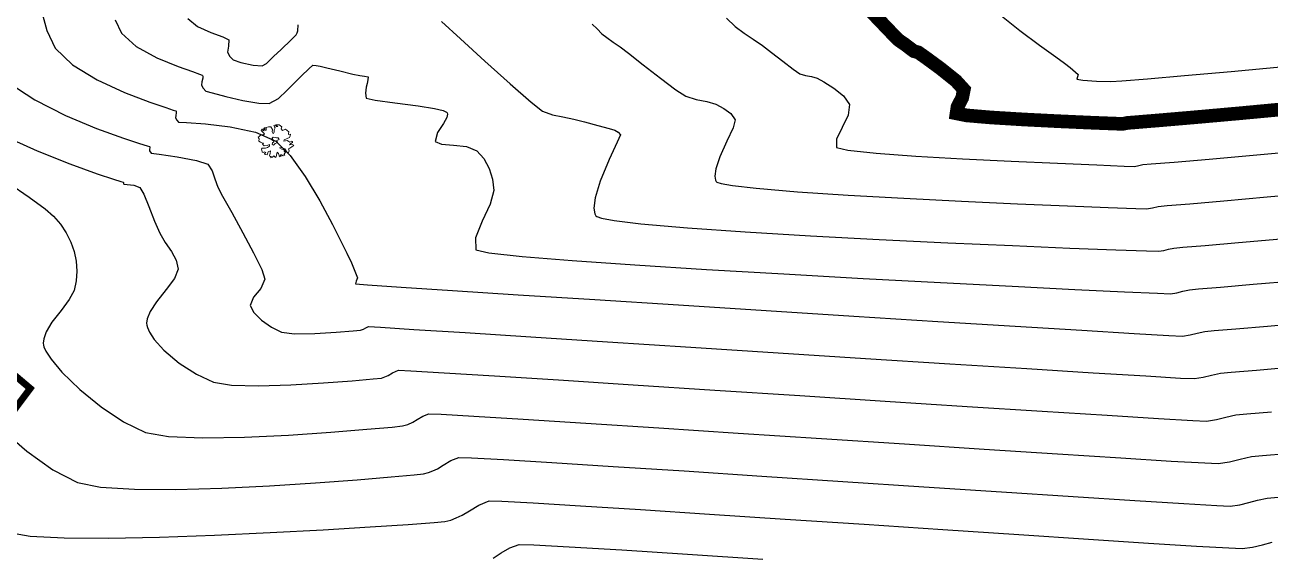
# Model space of a CAD drawing. Extents: x 360931 to 362237, y 7351473 to 7352200.
# Drawn here: x 361557.65 to 361594.16, y 7351788.91 to 7351804.51 of the extents above; entities that cross this region are included whole.
import ezdxf

# ---------------------------------------------------------------- set-up
doc = ezdxf.new("R2010")
doc.units = 0
doc.layers.add('A_Curvas Intermediarias', color=37, linetype='Continuous')
doc.layers.add('A_Curvas Mestras', color=32, linetype='Continuous')
doc.layers.add('LT-ARV', color=114, linetype='Continuous', lineweight=5)
picture_1 = doc.add_image_def('image1.tif', size_in_pixel=(23490, 20550))

# ---------------------------------------------------------------- blocks, each defined once
blk = doc.blocks.new('ARV-100')
at = {"layer": 'LT-ARV'}
for p, q in [((-0.275, 0.342), (-0.288, 0.298)), ((-0.241, 0.314), (-0.275, 0.342)), ((-0.205, 0.337), (-0.241, 0.343)), ((-0.241, 0.343), (-0.241, 0.314)), ((-0.174, 0.3), (-0.205, 0.337)), ((-0.12, 0.417), (-0.157, 0.379)), ((-0.157, 0.379), (-0.113, 0.313)), ((-0.095, 0.411), (-0.12, 0.417)), ((-0.088, 0.374), (-0.095, 0.411)), ((-0.061, 0.391), (-0.088, 0.374)), ((-0.051, 0.425), (-0.061, 0.391)), ((-0.027, 0.438), (-0.051, 0.425)), ((0.042, 0.412), (-0.027, 0.438)), ((-0.013, 0.266), (0.006, 0.32)), ((0.006, 0.32), (0.051, 0.391)), ((0.051, 0.391), (0.042, 0.412)), ((0.126, 0.322), (0.076, 0.313)), ((0.139, 0.283), (0.126, 0.322)), ((0.172, 0.319), (0.139, 0.283)), ((0.201, 0.341), (0.172, 0.319)), ((0.243, 0.354), (0.201, 0.341)), ((0.285, 0.316), (0.243, 0.354)), ((0.34, 0.317), (0.285, 0.316)), ((0.34, 0.279), (0.34, 0.317)), ((-0.406, 0.053), (-0.419, 0.016)), ((-0.419, 0.016), (-0.397, 0.014)), ((-0.367, 0.076), (-0.406, 0.053)), ((-0.397, 0.014), (-0.385, 0.025)), ((-0.373, 0.148), (-0.388, 0.104)), ((-0.388, 0.104), (-0.379, 0.101)), ((-0.385, 0.025), (-0.377, -0.027)), ((-0.379, 0.101), (-0.364, 0.119)), ((-0.293, 0.125), (-0.373, 0.148)), ((-0.349, 0.097), (-0.367, 0.076)), ((-0.364, 0.119), (-0.349, 0.097)), ((-0.316, 0.244), (-0.332, 0.248)), ((-0.332, 0.248), (-0.326, 0.22)), ((-0.326, 0.22), (-0.265, 0.159)), ((-0.276, 0.254), (-0.316, 0.244)), ((-0.241, 0.129), (-0.293, 0.125)), ((-0.288, 0.298), (-0.276, 0.254)), ((-0.265, 0.159), (-0.241, 0.129)), ((-0.248, -0.014), (-0.191, 0.018)), ((-0.191, 0.018), (-0.213, -0.026)), ((-0.122, 0.249), (-0.174, 0.3)), ((-0.113, 0.313), (-0.122, 0.249)), ((-0.013, 0.126), (-0.047, 0.11)), ((-0.047, 0.11), (-0.037, 0.053)), ((-0.044, 0.008), (-0.046, -0.019)), ((-0.037, 0.053), (-0.044, 0.008)), ((-0.01, 0.205), (-0.013, 0.266)), ((0.02, 0.095), (-0.013, 0.126)), ((0.024, 0.185), (-0.01, 0.205)), ((0.02, 0.049), (0.02, 0.095)), ((0.045, 0.048), (0.02, 0.049)), ((0.038, 0.242), (0.024, 0.185)), ((0.076, 0.313), (0.038, 0.242)), ((0.088, 0.064), (0.045, 0.048)), ((0.087, -0.037), (0.124, 0.002)), ((0.093, 0.035), (0.088, 0.064)), ((0.121, 0.049), (0.093, 0.035)), ((0.124, 0.002), (0.121, 0.049)), ((0.313, 0.168), (0.332, 0.205)), ((0.321, 0.134), (0.313, 0.168)), ((0.364, 0.148), (0.321, 0.134)), ((0.332, 0.205), (0.348, 0.237)), ((0.348, 0.237), (0.34, 0.279)), ((0.436, 0.157), (0.364, 0.148)), ((0.375, 0.045), (0.38, 0.058)), ((0.431, 0.01), (0.375, 0.045)), ((0.38, 0.058), (0.412, 0.069)), ((0.388, 0.096), (0.41, 0.118)), ((0.417, 0.094), (0.388, 0.096)), ((0.409, -0.054), (0.431, 0.01)), ((0.41, 0.118), (0.425, 0.116)), ((0.412, 0.069), (0.44, 0.035)), ((0.44, 0.074), (0.417, 0.094)), ((0.425, 0.116), (0.44, 0.109)), ((0.459, 0.123), (0.436, 0.157)), ((0.44, 0.109), (0.459, 0.123)), ((0.44, 0.035), (0.44, 0.074)), ((-0.397, -0.075), (-0.411, -0.101)), ((-0.411, -0.101), (-0.39, -0.14)), ((-0.283, -0.075), (-0.397, -0.075)), ((-0.39, -0.14), (-0.363, -0.151)), ((-0.377, -0.027), (-0.37, -0.043)), ((-0.37, -0.043), (-0.329, -0.031)), ((-0.363, -0.151), (-0.336, -0.156)), ((-0.338, -0.191), (-0.346, -0.254)), ((-0.346, -0.254), (-0.341, -0.293)), ((-0.341, -0.293), (-0.333, -0.317)), ((-0.336, -0.156), (-0.338, -0.191)), ((-0.333, -0.317), (-0.297, -0.297)), ((-0.329, -0.031), (-0.295, -0.048)), ((-0.297, -0.297), (-0.275, -0.241)), ((-0.295, -0.048), (-0.248, -0.014)), ((-0.213, -0.026), (-0.283, -0.075)), ((-0.275, -0.241), (-0.264, -0.234)), ((-0.264, -0.234), (-0.262, -0.278)), ((-0.262, -0.278), (-0.262, -0.327)), ((-0.22, -0.334), (-0.213, -0.279)), ((-0.213, -0.279), (-0.187, -0.269)), ((-0.187, -0.269), (-0.141, -0.244)), ((-0.141, -0.244), (-0.112, -0.166)), ((-0.086, -0.196), (-0.117, -0.339)), ((-0.112, -0.166), (-0.086, -0.196)), ((-0.046, -0.019), (0.001, -0.029)), ((0.001, -0.029), (-0.012, -0.09)), ((-0.012, -0.09), (0.042, -0.096)), ((0.042, -0.096), (0.067, -0.059)), ((0.067, -0.059), (0.087, -0.037)), ((0.122, -0.356), (0.131, -0.289)), ((0.131, -0.289), (0.183, -0.283)), ((0.183, -0.283), (0.217, -0.324)), ((0.199, -0.063), (0.213, -0.052)), ((0.226, -0.096), (0.199, -0.063)), ((0.213, -0.052), (0.251, -0.059)), ((0.217, -0.324), (0.299, -0.299)), ((0.266, -0.126), (0.226, -0.096)), ((0.251, -0.059), (0.292, -0.093)), ((0.292, -0.176), (0.266, -0.126)), ((0.287, -0.249), (0.303, -0.221)), ((0.328, -0.229), (0.287, -0.249)), ((0.292, -0.093), (0.377, -0.095)), ((0.324, -0.176), (0.292, -0.176)), ((0.299, -0.299), (0.343, -0.23)), ((0.303, -0.221), (0.338, -0.22)), ((0.36, -0.182), (0.324, -0.176)), ((0.343, -0.23), (0.328, -0.229)), ((0.338, -0.22), (0.355, -0.206)), ((0.355, -0.206), (0.36, -0.182)), ((0.377, -0.095), (0.409, -0.054)), ((-0.262, -0.327), (-0.24, -0.346)), ((-0.24, -0.346), (-0.22, -0.334)), ((-0.117, -0.339), (-0.093, -0.375)), ((-0.093, -0.375), (-0.063, -0.405)), ((-0.063, -0.405), (-0.033, -0.359)), ((-0.033, -0.359), (-0.015, -0.377)), ((-0.015, -0.377), (0.016, -0.404)), ((0.016, -0.404), (0.119, -0.368)), ((0.119, -0.368), (0.122, -0.356))]:
    blk.add_line(p, q, dxfattribs=at)

msp = doc.modelspace()

# ---------------------------------------------------------------- linework, layer by layer
at = {"color": 0, "const_width": 0.2}
msp.add_lwpolyline([(361556.604, 7351794.872), (361557.809, 7351793.852), (361549.666, 7351782.966), (361539.023, 7351771.445), (361529.286, 7351767.979), (361519.1, 7351770.126), (361511.497, 7351763.389), (361510.073, 7351761.671), (361507.671, 7351761.026), (361501.36, 7351763.093), (361500.898, 7351762.188), (361521.024, 7351751.265), (361541.688, 7351746.488), (361579.439, 7351744.25), (361587.794, 7351725.479), (361608.852, 7351739.389), (361632.208, 7351752.383), (361650.459, 7351795.374), (361692.77, 7351833.923)], dxfattribs=at)
at = {"layer": 'A_Curvas Intermediarias', "flags": 128}
for points, elevation in [([(361560.302, 7351804.659), (361560.484, 7351804.265), (361560.911, 7351803.877), (361561.517, 7351803.548), (361562.147, 7351803.291), (361562.565, 7351803.142), (361562.776, 7351803.068), (361562.849, 7351803.037), (361562.862, 7351803.028), (361562.869, 7351803.006), (361562.867, 7351802.948), (361562.845, 7351802.846), (361562.829, 7351802.746), (361562.884, 7351802.651), (361562.959, 7351802.571), (361563.139, 7351802.517), (361563.543, 7351802.411), (361564.044, 7351802.296), (361564.51, 7351802.214), (361564.812, 7351802.206), (361565.088, 7351802.353), (361565.331, 7351802.584), (361565.545, 7351802.801), (361565.767, 7351803.015), (361565.975, 7351803.226), (361566.091, 7351803.33), (361566.197, 7351803.323), (361566.308, 7351803.298), (361566.502, 7351803.253), (361566.885, 7351803.161), (361567.27, 7351803.07), (361567.471, 7351803.023), (361567.61, 7351803.009), (361567.715, 7351802.987), (361567.709, 7351802.898), (361567.688, 7351802.797), (361567.663, 7351802.687), (361567.635, 7351802.506), (361567.661, 7351802.361), (361567.927, 7351802.299), (361568.501, 7351802.223), (361569.179, 7351802.135), (361569.661, 7351802.058), (361569.918, 7351801.997), (361570.015, 7351801.955), (361570.036, 7351801.934), (361570.047, 7351801.895), (361570.027, 7351801.797), (361569.926, 7351801.615), (361569.753, 7351801.355), (361569.682, 7351801.095), (361569.87, 7351801.01), (361570.215, 7351800.983), (361570.6, 7351800.943), (361570.907, 7351800.819), (361571.11, 7351800.59), (361571.261, 7351800.302), (361571.36, 7351799.983), (361571.404, 7351799.66), (361571.299, 7351799.257), (361571.061, 7351798.754), (361570.861, 7351798.268), (361570.871, 7351797.915), (361571.256, 7351797.828), (361572.233, 7351797.723), (361573.695, 7351797.604), (361575.533, 7351797.476), (361577.639, 7351797.342), (361579.907, 7351797.208), (361582.229, 7351797.078), (361584.496, 7351796.957), (361586.6, 7351796.848), (361588.435, 7351796.756), (361589.892, 7351796.686), (361590.864, 7351796.642), (361591.242, 7351796.629), (361591.43, 7351796.658), (361591.608, 7351796.704), (361591.796, 7351796.746), (361592.061, 7351796.77), (361592.706, 7351796.824), (361593.664, 7351796.905), (361594.87, 7351797.011)], 91), ([(361562.431, 7351804.7), (361562.713, 7351804.467), (361563.104, 7351804.29), (361563.46, 7351804.161), (361563.635, 7351804.073), (361563.626, 7351803.883), (361563.593, 7351803.707), (361563.66, 7351803.582), (361563.761, 7351803.482), (361563.981, 7351803.412), (361564.345, 7351803.333), (361564.61, 7351803.314), (361564.732, 7351803.377), (361564.838, 7351803.479), (361564.946, 7351803.587), (361565.166, 7351803.794), (361565.455, 7351804.075), (361565.604, 7351804.224), (361565.633, 7351804.28), (361565.658, 7351804.338), (361565.667, 7351804.517)], 92), ([(361578.227, 7351804.708), (361578.477, 7351804.465), (361578.738, 7351804.266), (361579.002, 7351804.092), (361579.276, 7351803.908), (361579.543, 7351803.704), (361579.871, 7351803.447), (361580.176, 7351803.213), (361580.377, 7351803.079), (361580.544, 7351803.028), (361580.714, 7351802.999), (361580.88, 7351802.946), (361581.081, 7351802.839), (361581.375, 7351802.658), (361581.659, 7351802.428), (361581.829, 7351802.173), (361581.79, 7351801.865), (361581.614, 7351801.504), (361581.45, 7351801.164), (361581.445, 7351800.916), (361581.786, 7351800.834), (361582.608, 7351800.749), (361583.772, 7351800.666), (361585.139, 7351800.586), (361586.572, 7351800.513), (361587.932, 7351800.452), (361589.081, 7351800.404), (361589.88, 7351800.373), (361590.191, 7351800.363), (361590.31, 7351800.386), (361590.428, 7351800.413), (361590.68, 7351800.435), (361591.354, 7351800.49), (361592.375, 7351800.577), (361593.669, 7351800.692), (361595.164, 7351800.831)], 94), ([(361586.283, 7351804.781), (361586.824, 7351804.35), (361587.403, 7351803.919), (361587.884, 7351803.571), (361588.132, 7351803.39), (361588.3, 7351803.257), (361588.462, 7351803.127), (361588.538, 7351803.059), (361588.515, 7351802.985), (361588.494, 7351802.916), (361588.677, 7351802.892), (361589.077, 7351802.863), (361589.49, 7351802.853), (361589.819, 7351802.875), (361590.567, 7351802.934), (361591.658, 7351803.026), (361593.019, 7351803.148), (361594.575, 7351803.295)], 96), ([(361569.871, 7351804.61), (361570.42, 7351804.106), (361571.14, 7351803.448), (361571.881, 7351802.78), (361572.493, 7351802.243), (361572.827, 7351801.981), (361573.121, 7351801.871), (361573.426, 7351801.811), (361573.745, 7351801.746), (361574.064, 7351801.664), (361574.452, 7351801.564), (361574.787, 7351801.475), (361574.948, 7351801.428), (361575.047, 7351801.364), (361575.12, 7351801.288), (361575.02, 7351801.068), (361574.781, 7351800.564), (361574.52, 7351799.932), (361574.373, 7351799.441), (361574.338, 7351799.133), (361574.365, 7351798.976), (361574.396, 7351798.915), (361574.424, 7351798.893), (361574.556, 7351798.847), (361574.929, 7351798.777), (361575.715, 7351798.681), (361577.082, 7351798.561), (361578.775, 7351798.443), (361580.684, 7351798.329), (361582.7, 7351798.222), (361584.713, 7351798.124), (361586.613, 7351798.039), (361588.29, 7351797.968), (361589.636, 7351797.915), (361590.539, 7351797.883), (361590.892, 7351797.873), (361591.044, 7351797.897), (361591.188, 7351797.935), (361591.34, 7351797.968), (361591.603, 7351797.992), (361592.258, 7351798.047), (361593.238, 7351798.13), (361594.473, 7351798.238)], 92), ([(361574.289, 7351804.531), (361574.429, 7351804.392), (361574.566, 7351804.246), (361574.711, 7351804.139), (361574.904, 7351804.009), (361575.103, 7351803.872), (361575.349, 7351803.682), (361575.781, 7351803.342), (361576.285, 7351802.952), (361576.741, 7351802.611), (361577.033, 7351802.42), (361577.339, 7351802.323), (361577.65, 7351802.267), (361577.914, 7351802.187), (361578.145, 7351802.063), (361578.351, 7351801.914), (361578.475, 7351801.731), (361578.418, 7351801.497), (361578.238, 7351801.103), (361578.031, 7351800.644), (361577.91, 7351800.295), (361577.878, 7351800.076), (361577.897, 7351799.961), (361577.92, 7351799.915), (361577.945, 7351799.897), (361578.063, 7351799.858), (361578.396, 7351799.8), (361579.097, 7351799.72), (361580.308, 7351799.62), (361581.787, 7351799.522), (361583.428, 7351799.429), (361585.119, 7351799.343), (361586.754, 7351799.267), (361588.222, 7351799.204), (361589.416, 7351799.157), (361590.225, 7351799.127), (361590.541, 7351799.118), (361590.713, 7351799.15), (361590.884, 7351799.191), (361591.144, 7351799.214), (361591.81, 7351799.269), (361592.811, 7351799.354), (361594.076, 7351799.466), (361595.535, 7351799.601)], 93), ([(361557.15, 7351802.828), (361557.94, 7351802.309), (361558.845, 7351801.854), (361559.751, 7351801.476), (361560.541, 7351801.189), (361561.013, 7351801.033), (361561.234, 7351800.963), (361561.305, 7351800.941), (361561.315, 7351800.938), (361561.316, 7351800.932), (361561.314, 7351800.909), (361561.307, 7351800.863), (361561.302, 7351800.822), (361561.355, 7351800.75), (361561.592, 7351800.718), (361562.121, 7351800.639), (361562.683, 7351800.534), (361563.017, 7351800.423), (361563.148, 7351800.236), (361563.223, 7351799.997), (361563.308, 7351799.75), (361563.45, 7351799.488), (361563.717, 7351799.008), (361564.043, 7351798.418), (361564.359, 7351797.825), (361564.598, 7351797.335), (361564.691, 7351797.056), (361564.567, 7351796.786), (361564.351, 7351796.529), (361564.259, 7351796.285), (361564.367, 7351796.08), (361564.593, 7351795.853), (361564.881, 7351795.646), (361565.177, 7351795.5), (361565.562, 7351795.454), (361566.151, 7351795.462), (361566.78, 7351795.499), (361567.281, 7351795.539), (361567.489, 7351795.559), (361567.581, 7351795.592), (361567.646, 7351795.63), (361567.725, 7351795.668), (361568.079, 7351795.647), (361569.06, 7351795.584), (361570.565, 7351795.488), (361572.49, 7351795.364), (361574.73, 7351795.22), (361577.182, 7351795.062), (361579.741, 7351794.898), (361582.304, 7351794.734), (361584.768, 7351794.577), (361587.027, 7351794.434), (361588.978, 7351794.312), (361590.517, 7351794.217), (361591.54, 7351794.157), (361591.943, 7351794.139), (361592.202, 7351794.18), (361592.448, 7351794.243), (361592.707, 7351794.3), (361593.026, 7351794.33), (361593.764, 7351794.392), (361594.84, 7351794.484)], 89), ([(361556.998, 7351801.28), (361558.009, 7351800.821), (361558.968, 7351800.438), (361559.775, 7351800.145), (361560.246, 7351799.987), (361560.464, 7351799.917), (361560.532, 7351799.896), (361560.541, 7351799.893), (361560.543, 7351799.886), (361560.548, 7351799.858), (361560.553, 7351799.84), (361560.649, 7351799.836), (361560.849, 7351799.813), (361561.022, 7351799.747), (361561.138, 7351799.551), (361561.29, 7351799.182), (361561.454, 7351798.76), (361561.605, 7351798.402), (361561.767, 7351798.128), (361561.946, 7351797.869), (361562.091, 7351797.613), (361562.148, 7351797.344), (361562.041, 7351797.08), (361561.795, 7351796.752), (361561.511, 7351796.393), (361561.323, 7351796.104), (361561.239, 7351795.896), (361561.222, 7351795.765), (361561.228, 7351795.703), (361561.244, 7351795.64), (361561.301, 7351795.505), (361561.444, 7351795.286), (361561.724, 7351794.977), (361562.174, 7351794.596), (361562.681, 7351794.266), (361563.184, 7351794.031), (361563.708, 7351793.948), (361564.504, 7351793.929), (361565.445, 7351793.958), (361566.404, 7351794.013), (361567.252, 7351794.077), (361567.862, 7351794.131), (361568.107, 7351794.156), (361568.206, 7351794.188), (361568.303, 7351794.228), (361568.429, 7351794.306), (361568.61, 7351794.39), (361568.972, 7351794.372), (361569.942, 7351794.313), (361571.418, 7351794.22), (361573.301, 7351794.1), (361575.489, 7351793.959), (361577.882, 7351793.804), (361580.378, 7351793.643), (361582.878, 7351793.481), (361585.279, 7351793.326), (361587.482, 7351793.185), (361589.386, 7351793.064), (361590.89, 7351792.971), (361591.893, 7351792.912), (361592.294, 7351792.894), (361592.589, 7351792.94), (361592.869, 7351793.013), (361593.163, 7351793.078), (361593.484, 7351793.109), (361594.208, 7351793.17)], 88), ([(361557.18, 7351799.875), (361557.78, 7351799.455), (361558.243, 7351799.116), (361558.494, 7351798.904), (361558.694, 7351798.665), (361558.865, 7351798.41), (361559.001, 7351798.142), (361559.098, 7351797.863), (361559.154, 7351797.579), (361559.172, 7351797.294), (361559.152, 7351797.009), (361559.095, 7351796.725), (361558.955, 7351796.46), (361558.711, 7351796.14), (361558.446, 7351795.791), (361558.277, 7351795.51), (361558.204, 7351795.309), (361558.191, 7351795.181), (361558.197, 7351795.121), (361558.211, 7351795.067), (361558.269, 7351794.94), (361558.424, 7351794.706), (361558.739, 7351794.333), (361559.266, 7351793.819), (361559.887, 7351793.309), (361560.548, 7351792.869), (361561.191, 7351792.562), (361561.864, 7351792.444), (361562.872, 7351792.405), (361564.088, 7351792.425), (361565.38, 7351792.486), (361566.619, 7351792.569), (361567.676, 7351792.653), (361568.421, 7351792.721), (361568.725, 7351792.753), (361568.877, 7351792.799), (361569.025, 7351792.863), (361569.151, 7351792.939), (361569.316, 7351793.04), (361569.494, 7351793.111), (361569.86, 7351793.096), (361570.814, 7351793.041), (361572.26, 7351792.951), (361574.1, 7351792.833), (361576.236, 7351792.695), (361578.57, 7351792.544), (361581.005, 7351792.385), (361583.442, 7351792.226), (361585.784, 7351792.073), (361587.933, 7351791.934), (361589.791, 7351791.816), (361591.261, 7351791.724), (361592.245, 7351791.666), (361592.644, 7351791.649), (361592.975, 7351791.701), (361593.289, 7351791.782), (361593.619, 7351791.855), (361593.942, 7351791.887), (361594.653, 7351791.947)], 87), ([(361556.966, 7351792.661), (361557.707, 7351792.013), (361558.468, 7351791.461), (361559.197, 7351791.093), (361559.872, 7351790.96), (361560.861, 7351790.896), (361562.077, 7351790.889), (361563.427, 7351790.927), (361564.823, 7351790.995), (361566.175, 7351791.082), (361567.393, 7351791.173), (361568.387, 7351791.257), (361569.067, 7351791.321), (361569.343, 7351791.35), (361569.483, 7351791.388), (361569.613, 7351791.439), (361569.747, 7351791.499), (361569.92, 7351791.601), (361570.14, 7351791.737), (361570.379, 7351791.832), (361570.748, 7351791.821), (361571.687, 7351791.768), (361573.103, 7351791.681), (361574.9, 7351791.567), (361576.983, 7351791.432), (361579.259, 7351791.283), (361581.631, 7351791.127), (361584.006, 7351790.971), (361586.289, 7351790.821), (361588.384, 7351790.684), (361590.197, 7351790.567), (361591.633, 7351790.477), (361592.597, 7351790.42), (361592.995, 7351790.404), (361593.273, 7351790.443), (361593.535, 7351790.505), (361593.797, 7351790.574), (361594.074, 7351790.632), (361594.4, 7351790.665)], 86), ([(361571.379, 7351788.877), (361571.613, 7351789.028), (361571.876, 7351789.177), (361572.149, 7351789.275), (361572.575, 7351789.267), (361573.614, 7351789.212), (361575.153, 7351789.119), (361577.083, 7351788.996), (361579.291, 7351788.851)], 84)]:
    msp.add_lwpolyline(points, dxfattribs=dict(at, elevation=elevation))
at = {"layer": 'A_Curvas Mestras', "color": 11, "true_color": 0xf27172, "const_width": 0.4, "elevation": 95, "flags": 128}
msp.add_lwpolyline([(361582.13, 7351805.251), (361582.7, 7351804.655), (361583.094, 7351804.243), (361583.251, 7351804.081), (361583.349, 7351804.011), (361583.449, 7351803.943), (361583.598, 7351803.83), (361583.721, 7351803.738), (361583.784, 7351803.722), (361583.846, 7351803.705), (361584.052, 7351803.561), (361584.497, 7351803.235), (361584.95, 7351802.872), (361585.183, 7351802.616), (361585.135, 7351802.372), (361584.998, 7351802.11), (361584.969, 7351801.916), (361585.267, 7351801.857), (361585.972, 7351801.797), (361586.919, 7351801.739), (361587.944, 7351801.687), (361588.882, 7351801.645), (361589.569, 7351801.618), (361589.84, 7351801.608), (361589.906, 7351801.621), (361589.973, 7351801.636), (361590.221, 7351801.656), (361590.904, 7351801.712), (361591.946, 7351801.801), (361593.27, 7351801.919), (361594.801, 7351802.062)], dxfattribs=at)
at = {"layer": 'A_Curvas Mestras', "flags": 128}
for points, elevation in [([(361558.104, 7351805.064), (361558.297, 7351804.342), (361558.538, 7351803.831), (361559.046, 7351803.337), (361559.77, 7351802.899), (361560.573, 7351802.531), (361561.318, 7351802.246), (361561.781, 7351802.088), (361562.004, 7351802.014), (361562.077, 7351801.988), (361562.088, 7351801.983), (361562.092, 7351801.97), (361562.09, 7351801.93), (361562.076, 7351801.855), (361562.066, 7351801.784), (361562.106, 7351801.718), (361562.157, 7351801.661), (361562.386, 7351801.649), (361562.945, 7351801.612), (361563.674, 7351801.524), (361564.416, 7351801.362), (361565.012, 7351801.098), (361565.429, 7351800.686), (361565.87, 7351800.065), (361566.296, 7351799.351), (361566.667, 7351798.662), (361566.945, 7351798.113), (361567.09, 7351797.821), (361567.228, 7351797.531), (361567.349, 7351797.244), (361567.402, 7351797.095), (361567.37, 7351796.999), (361567.347, 7351796.915), (361567.699, 7351796.889), (361568.682, 7351796.823), (361570.189, 7351796.725), (361572.118, 7351796.6), (361574.363, 7351796.456), (361576.821, 7351796.299), (361579.386, 7351796.136), (361581.955, 7351795.973), (361584.423, 7351795.818), (361586.685, 7351795.676), (361588.638, 7351795.556), (361590.176, 7351795.462), (361591.196, 7351795.402), (361591.593, 7351795.384), (361591.816, 7351795.419), (361592.028, 7351795.474), (361592.251, 7351795.523), (361592.52, 7351795.548), (361593.154, 7351795.601), (361594.091, 7351795.68), (361595.267, 7351795.783)], 90), ([(361557.204, 7351789.624), (361557.808, 7351789.521), (361558.804, 7351789.471), (361560.1, 7351789.466), (361561.6, 7351789.496), (361563.212, 7351789.553), (361564.841, 7351789.628), (361566.393, 7351789.711), (361567.775, 7351789.794), (361568.893, 7351789.867), (361569.653, 7351789.921), (361569.961, 7351789.948), (361570.137, 7351789.994), (361570.301, 7351790.059), (361570.469, 7351790.134), (361570.686, 7351790.263), (361570.963, 7351790.434), (361571.264, 7351790.554), (361571.635, 7351790.545), (361572.56, 7351790.495), (361573.945, 7351790.411), (361575.699, 7351790.3), (361577.73, 7351790.168), (361579.947, 7351790.022), (361582.258, 7351789.869), (361584.571, 7351789.715), (361586.793, 7351789.568), (361588.834, 7351789.433), (361590.602, 7351789.318), (361592.004, 7351789.23), (361592.949, 7351789.175), (361593.345, 7351789.159), (361593.65, 7351789.202), (361593.938, 7351789.27), (361594.226, 7351789.346)], 85)]:
    msp.add_lwpolyline(points, dxfattribs=dict(at, elevation=elevation))

# ---------------------------------------------------------------- block references
at = {"layer": 'LT-ARV', "xscale": 1.159022677334659, "yscale": 1.159022677334659, "zscale": 5.795113386673303, "rotation": 124.2815682790178}
msp.add_blockref('ARV-100', (361565.014, 7351801.099, 90.001), dxfattribs=at)

# ---------------------------------------------------------------- pictures from other files: only their frames are drawn
at = {"lineweight": 30}
image = msp.add_image(picture_1, insert=(361177.259, 7351517.423, -3.228), size_in_units=(579.285, 506.782), dxfattribs=dict(at, fade=58))
image.dxf.flags = 15

doc.saveas('drawing.dxf')
